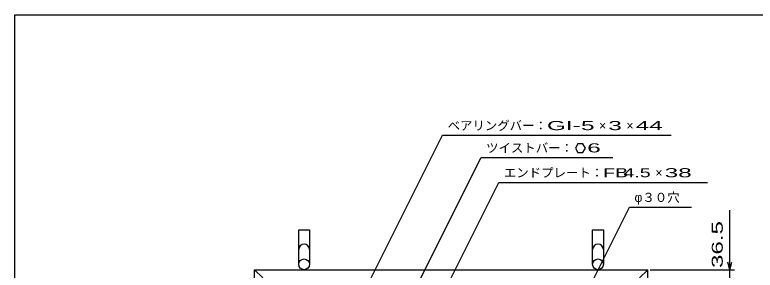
# Model space of a CAD drawing. Units: millimetres, scale not verified. Extents: x -1092 to 1039, y -770 to 632.
# Drawn here: x -1037 to -143, y 323 to 632 of the extents above; entities that cross this region are included whole.
import ezdxf
from ezdxf.enums import TextEntityAlignment as Align

# ---------------------------------------------------------------- set-up
doc = ezdxf.new("R2010")
doc.units = ezdxf.units.MM
doc.header["$LTSCALE"] = 6
doc.linetypes.add('DASHED', pattern=[7.5, 6, -1.5])
for name, color, linetype, lineweight in [('0_2', 150, 'Continuous', 25), ('19', 6, 'Continuous', 25), ('22', 4, 'Continuous', 25)]:
    doc.layers.add(name, color=color, linetype=linetype, lineweight=lineweight)
doc.styles.add('ベクトル', font='')
doc.styles.get('ベクトル').set_extended_font_data('ベクトル')

msp = doc.modelspace()

# ---------------------------------------------------------------- linework, layer by layer
at = {"layer": '0_2'}
for p, q in [((-1037.4, -687.9), (-1037.4, 632.1)), ((-1037.4, 632.1), (1038.6, 632.1))]:
    msp.add_line(p, q, dxfattribs=at)
at = {"layer": '19'}
for p, q in [((-694.5, 330.5), (-694.5, 372.12)), ((-694.5, 372.12), (-681.5, 372.12)), ((-681.5, 372.12), (-681.5, 330.5)), ((-339.5, 330.5), (-339.5, 372.12)), ((-339.5, 372.12), (-326.5, 372.12)), ((-326.5, 372.12), (-326.5, 330.5)), ((-748, 324), (-273, 324)), ((-748, -146), (-748, 324)), ((-273, -146), (-273, 324))]:
    msp.add_line(p, q, dxfattribs=at)
at = {"layer": '19', "linetype": 'DASHED'}
for p, q in [((-738, 314), (-748, 324)), ((-283, 314), (-273, 324))]:
    msp.add_line(p, q, dxfattribs=at)
at = {"layer": '19'}
for centre in [(-688, 330.5), (-333, 330.5)]:
    msp.add_circle(centre, 6.5, dxfattribs=at)
for centre in [(-688, 348.34), (-333, 348.34)]:
    msp.add_arc(centre, 6.5, 0, 180, dxfattribs=at)
at = {"layer": '22'}
for p, q in [((-643, 242), (-520.75, 486.5)), ((-520.75, 486.5), (-244.75, 486.5)), ((-357.249, 476.159), (-360.249, 470.963)), ((-351.249, 476.159), (-357.249, 476.159)), ((-348.25, 470.9), (-351.249, 476.159)), ((-360.249, 470.963), (-357.249, 465.767)), ((-357.249, 465.767), (-351.249, 465.767)), ((-351.249, 465.767), (-348.249, 470.963)), ((-570.5, 267), (-474.25, 459.5)), ((-474.25, 459.5), (-315.25, 459.5)), ((-510.5, 314), (-452.75, 429.5)), ((-452.75, 429.5), (-200.75, 429.5)), ((-343, 303.7), (-295, 399.7)), ((-295, 399.7), (-220, 399.7)), ((-174, 324), (-174, 396)), ((-174, 324), (-176.4, 333)), ((-174, 324), (-171.6, 333)), ((-270, 324), (-168, 324)), ((-174, 287.5), (-174, 324))]:
    msp.add_line(p, q, dxfattribs=at)

# ---------------------------------------------------------------- texts
at = {"layer": '22', "color": 2, "style": 'ベクトル'}
for s, p in [('ベアリングバー：', (-514.75, 498.2)), ('×', (-331.75, 498.2)), ('×', (-298.75, 498.2)), ('ツイストバー：', (-468.25, 471.2)), ('エンドプレート：', (-446.75, 441.2)), ('×', (-263.75, 441.2)), ('φ３０穴', (-289, 411.4))]:
    msp.add_text(s, height=11, dxfattribs=at).set_placement(p, align=Align.MIDDLE_LEFT)
for s, width, p in [('GI-', 2, (-394.75, 498.2)), (' 5 ', 2, (-361.75, 498.2)), (' 3 ', 2, (-328.75, 498.2)), (' 44 ', 2, (-295.75, 498.2)), (' 6 ', 2, (-354.249, 471.263)), ('FB', 1.6, (-326.75, 441.2)), (' 4.5 ', 1.6, (-308.75, 441.2)), (' 38 ', 2, (-260.75, 441.2))]:
    msp.add_text(s, height=11, dxfattribs=dict(at, width=width)).set_placement(p, align=Align.MIDDLE_LEFT)
at = {"layer": '22', "color": 2, "style": 'ベクトル', "width": 1.65}
msp.add_text(' 36.5 ', height=13.2, rotation=90, dxfattribs=at).set_placement((-189, 318), align=Align.MIDDLE_LEFT)

doc.saveas('drawing.dxf')
